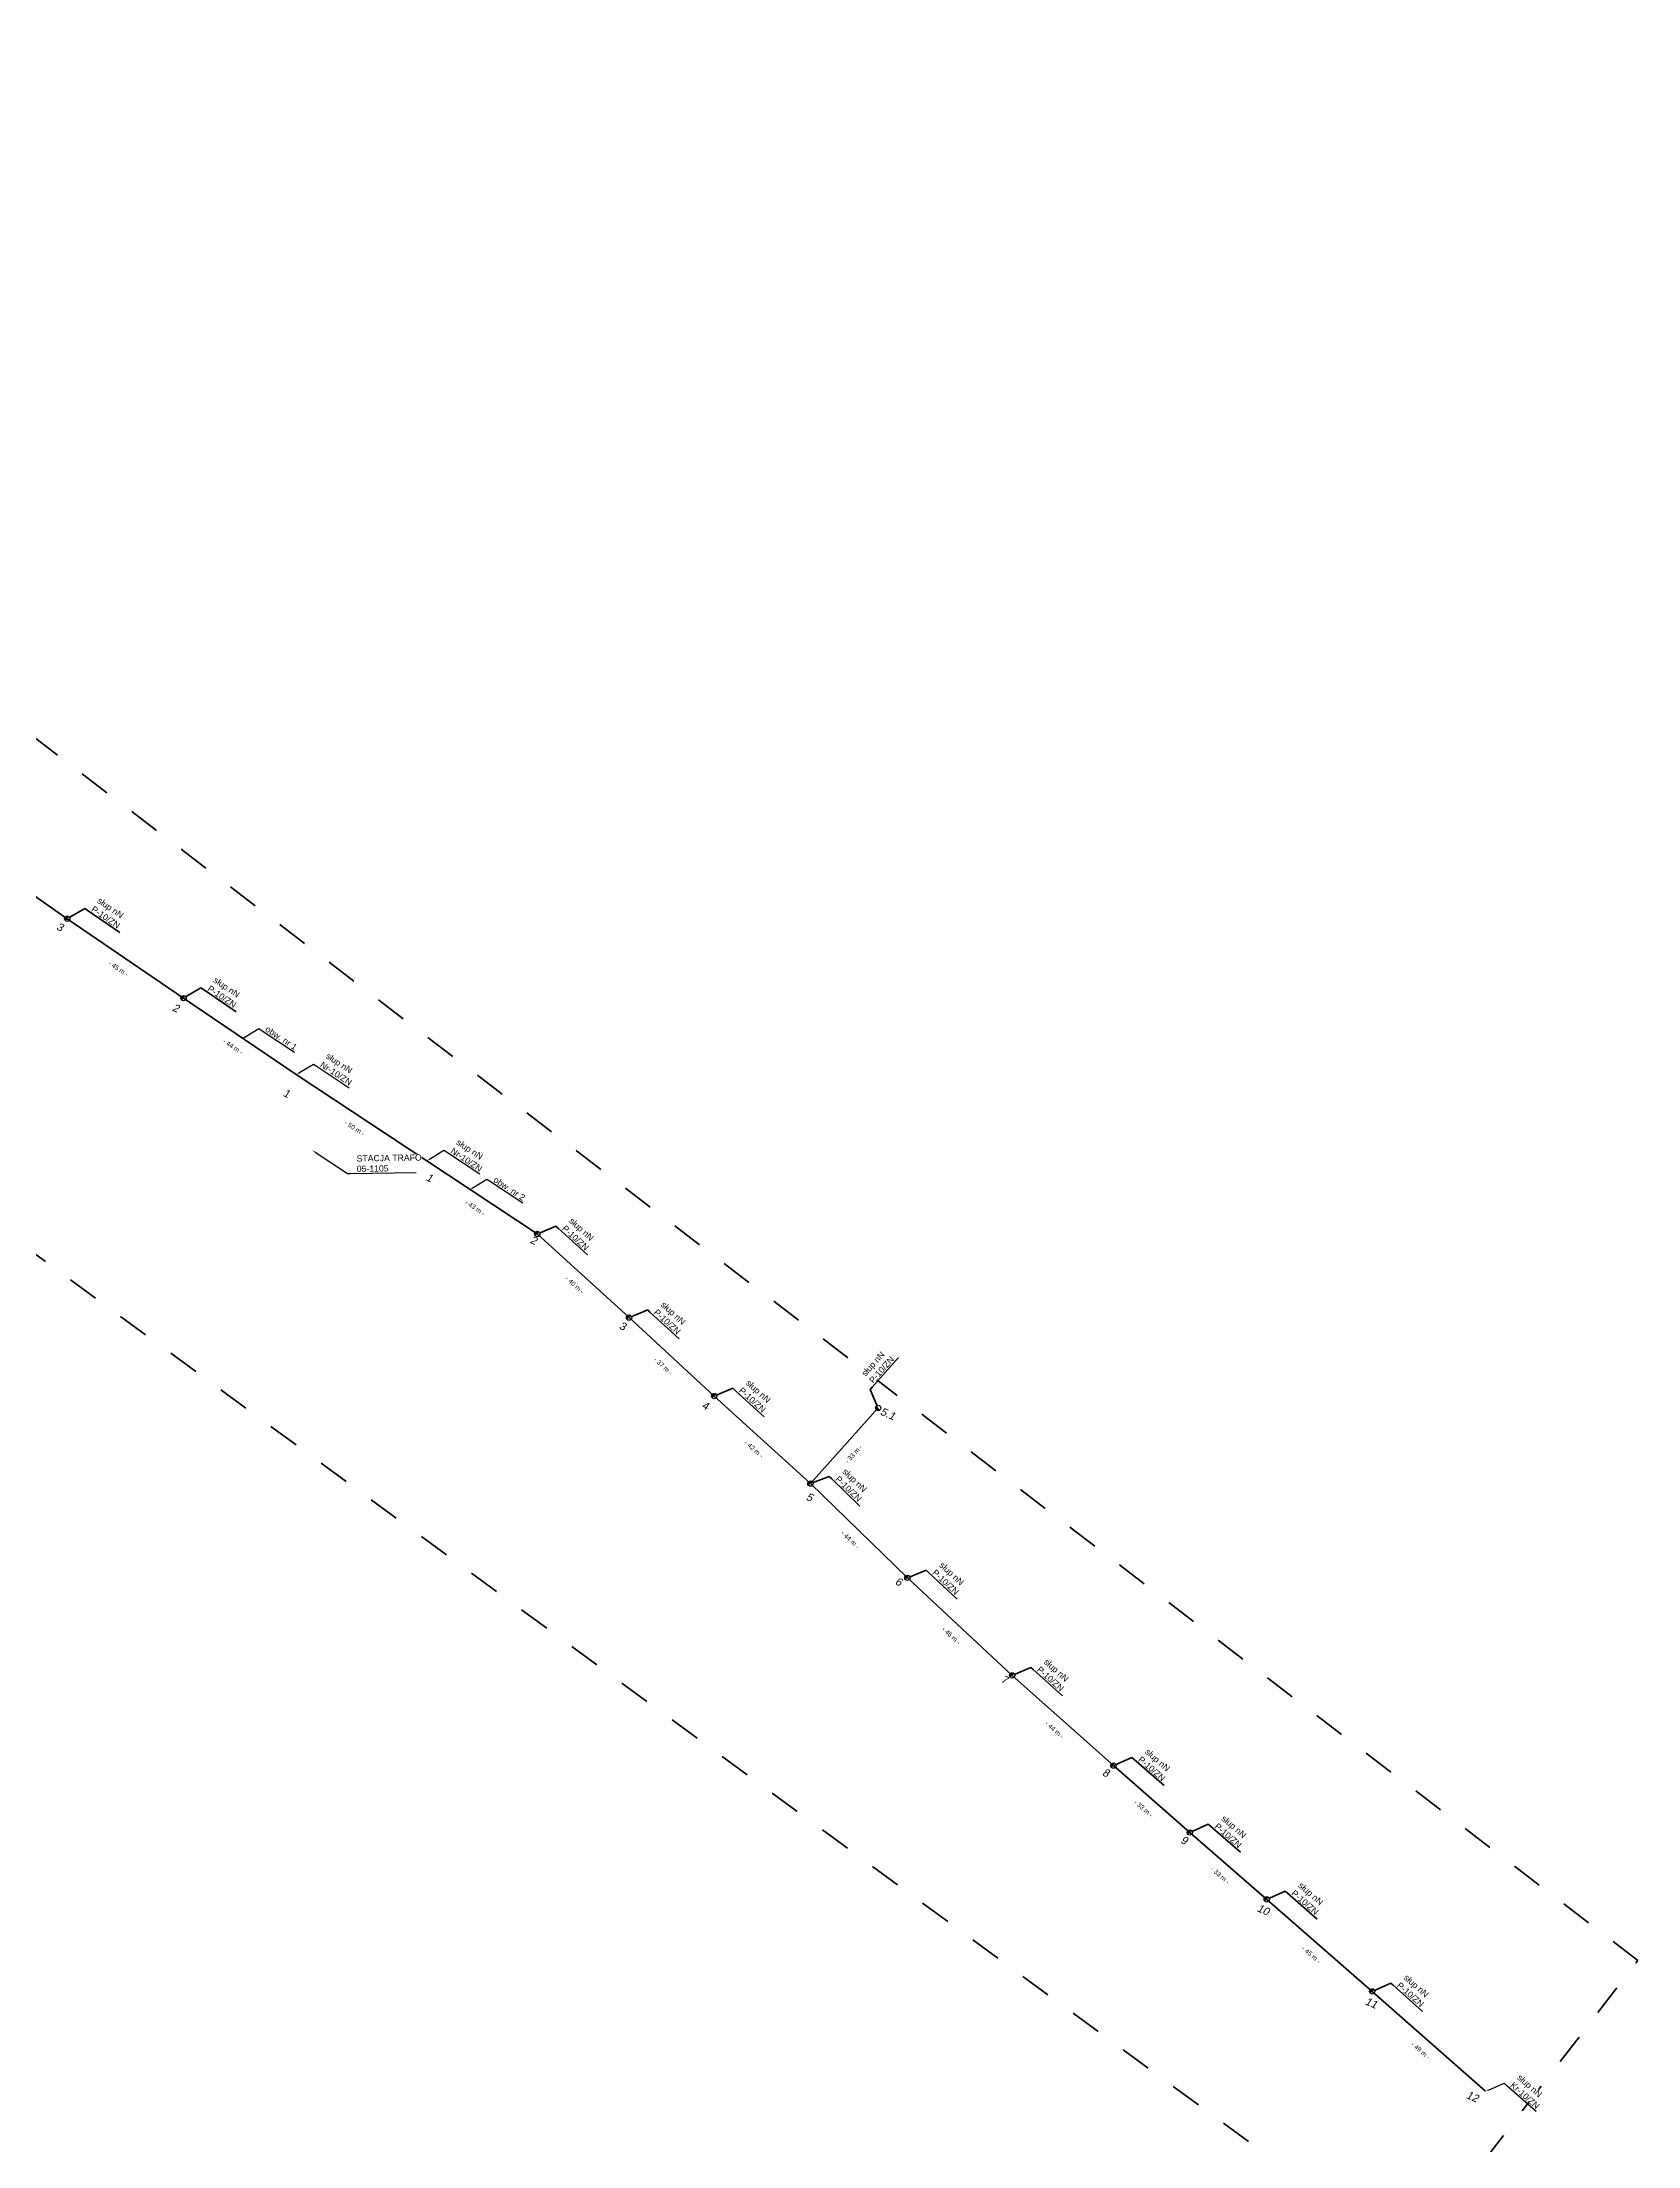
# Model space of a CAD drawing. Header units: millimetres. Extents: x 7544082 to 7550437, y 5805495 to 5809135.
# Drawn here: x 7544619 to 7545133, y 5808457 to 5809135 of the extents above; entities that cross this region are included whole.
import ezdxf
from ezdxf import colors
from ezdxf.entities.mleader import LeaderData, LeaderLine
from ezdxf.math import Vec2, Vec3

# ---------------------------------------------------------------- set-up
doc = ezdxf.new("R2010")
doc.units = ezdxf.units.MM
doc.linetypes.add('4002', pattern=[2, 1, -1])
doc.layers.add('!tele', color=30, linetype='Continuous', lineweight=50, plot=False)
doc.layers.add('!trafo', color=6, linetype='4002', lineweight=50)
doc.layers.add('_numery', color=7, linetype='Continuous', lineweight=40)
for name, color, linetype in [('_MM opisy', 7, 'Continuous'), ('_MM slupy', 5, 'Continuous'), ('_mm trafo', 3, 'Continuous')]:
    doc.layers.add(name, color=color, linetype=linetype)
doc.layers.add('DIM', color=7, linetype='Continuous', plot=False)
doc.styles.get("Standard").update_dxf_attribs({"font": 'arial.ttf'})
doc.dimstyles.new('opis linie', dxfattribs={"dimtxt": 1.5, "dimasz": 0.18, "dimexe": 0.18, "dimexo": 0.0625, "dimgap": 2.5, "dimtad": 4, "dimdec": 0, "dimzin": 0, "dimdsep": 46, "dimtxsty": 'Standard', "dimcen": 0.09, "dimse1": 1, "dimse2": 1, "dimsd1": 1, "dimsd2": 1, "dimclrt": 256, "dimadec": 0, "dimazin": 0, "dimtfac": 1, "dimtdec": 0, "dimtofl": 0, "dimtmove": 0, "dimatfit": 3, "dimfxl": 1, "dimtfill": 1, "dimtolj": 1, "dimtzin": 0, "dimarcsym": 0})

# ---------------------------------------------------------------- blocks, each defined once
blk = doc.blocks.new('ZN')
at = {"layer": '_MM slupy', "transparency": 33554687}
h = blk.add_hatch(color=256, dxfattribs=at)
h.dxf.hatch_style = 1
h.paths.add_polyline_path([(0, -0.86), (0, 0.86, 1)])
at = {"layer": '_MM slupy'}
blk.add_circle((0, 0), 0.857, dxfattribs=at)
blk = doc.blocks.new('*D258')
at = {"layer": 'Defpoints', "color": 0}
for p in [(7544887.99, 5808694.59), (7544888.55, 5808694.09), (7544866.2, 5808670.24)]:
    blk.add_point(p, dxfattribs=at)
at = {"layer": 'DIM', "insert": (7544880.09, 5808679.74), "char_height": 1.5, "attachment_point": 5, "rotation": 48.17536, "bg_fill": 3, "box_fill_scale": 1.1, "bg_fill_color": 9, "bg_fill_true_color": 13158600, "bg_fill_transparency": 0}
blk.add_mtext('\\A1;- 33 m -', dxfattribs=at)
blk = doc.blocks.new('*D364')
at = {"layer": 'Defpoints', "color": 0}
for p in [(7544593.79, 5808875.27), (7544626.49, 5808851.56), (7544626.92, 5808852.18)]:
    blk.add_point(p, dxfattribs=at)
at = {"layer": 'DIM', "insert": (7544608.06, 5808860.43), "char_height": 1.5, "attachment_point": 5, "rotation": 325.12538, "bg_fill": 3, "box_fill_scale": 1.1, "bg_fill_color": 9, "bg_fill_true_color": 13158600, "bg_fill_transparency": 0}
blk.add_mtext('\\A1;- 40 m -', dxfattribs=at)
blk = doc.blocks.new('*D365')
at = {"layer": 'Defpoints', "color": 0}
for p in [(7544626.92, 5808852.18), (7544663.93, 5808825.96), (7544664.36, 5808826.58)]:
    blk.add_point(p, dxfattribs=at)
at = {"layer": 'DIM', "insert": (7544643.37, 5808836.07), "char_height": 1.5, "attachment_point": 5, "rotation": 325.63217, "bg_fill": 3, "box_fill_scale": 1.1, "bg_fill_color": 9, "bg_fill_true_color": 13158600, "bg_fill_transparency": 0}
blk.add_mtext('\\A1;- 45 m -', dxfattribs=at)
blk = doc.blocks.new('*D366')
at = {"layer": 'Defpoints', "color": 0}
for p in [(7544664.36, 5808826.58), (7544700.23, 5808801.34), (7544700.65, 5808801.96)]:
    blk.add_point(p, dxfattribs=at)
at = {"layer": 'DIM', "insert": (7544680.26, 5808810.96), "char_height": 1.5, "attachment_point": 5, "rotation": 325.84901, "bg_fill": 3, "box_fill_scale": 1.1, "bg_fill_color": 9, "bg_fill_true_color": 13158600, "bg_fill_transparency": 0}
blk.add_mtext('\\A1;- 44 m -', dxfattribs=at)
blk = doc.blocks.new('*D367')
at = {"layer": 'Defpoints', "color": 0}
for p in [(7544700.65, 5808801.96), (7544742.22, 5808773.57), (7544742.64, 5808774.19)]:
    blk.add_point(p, dxfattribs=at)
at = {"layer": 'DIM', "insert": (7544719.43, 5808784.73), "char_height": 1.5, "attachment_point": 5, "rotation": 326.52558, "bg_fill": 3, "box_fill_scale": 1.1, "bg_fill_color": 9, "bg_fill_true_color": 13158600, "bg_fill_transparency": 0}
blk.add_mtext('\\A1;- 50 m -', dxfattribs=at)
blk = doc.blocks.new('*D368')
at = {"layer": 'Defpoints', "color": 0}
for p in [(7544742.64, 5808774.19), (7544777.84, 5808750.02), (7544778.25, 5808750.65)]:
    blk.add_point(p, dxfattribs=at)
at = {"layer": 'DIM', "insert": (7544758.23, 5808759.07), "char_height": 1.5, "attachment_point": 5, "rotation": 326.5294, "bg_fill": 3, "box_fill_scale": 1.1, "bg_fill_color": 9, "bg_fill_true_color": 13158600, "bg_fill_transparency": 0}
blk.add_mtext('\\A1;- 43 m -', dxfattribs=at)
blk = doc.blocks.new('*D369')
at = {"layer": 'Defpoints', "color": 0}
for p in [(7544778.25, 5808750.65), (7544807.27, 5808723.12), (7544807.78, 5808723.68)]:
    blk.add_point(p, dxfattribs=at)
at = {"layer": 'DIM', "insert": (7544790.3, 5808734.2), "char_height": 1.5, "attachment_point": 5, "rotation": 317.58922, "bg_fill": 3, "box_fill_scale": 1.1, "bg_fill_color": 9, "bg_fill_true_color": 13158600, "bg_fill_transparency": 0}
blk.add_mtext('\\A1;- 40 m -', dxfattribs=at)
blk = doc.blocks.new('*D370')
at = {"layer": 'Defpoints', "color": 0}
for p in [(7544807.78, 5808723.68), (7544834.68, 5808697.87), (7544835.19, 5808698.42)]:
    blk.add_point(p, dxfattribs=at)
at = {"layer": 'DIM', "insert": (7544818.76, 5808708.09), "char_height": 1.5, "attachment_point": 5, "rotation": 317.33859, "bg_fill": 3, "box_fill_scale": 1.1, "bg_fill_color": 9, "bg_fill_true_color": 13158600, "bg_fill_transparency": 0}
blk.add_mtext('\\A1;- 37 m -', dxfattribs=at)
blk = doc.blocks.new('*D371')
at = {"layer": 'Defpoints', "color": 0}
for p in [(7544835.19, 5808698.42), (7544865.69, 5808669.68), (7544866.19, 5808670.23)]:
    blk.add_point(p, dxfattribs=at)
at = {"layer": 'DIM', "insert": (7544848, 5808681.36), "char_height": 1.5, "attachment_point": 5, "rotation": 317.72272, "bg_fill": 3, "box_fill_scale": 1.1, "bg_fill_color": 9, "bg_fill_true_color": 13158600, "bg_fill_transparency": 0}
blk.add_mtext('\\A1;- 42 m -', dxfattribs=at)
blk = doc.blocks.new('*D372')
at = {"layer": 'Defpoints', "color": 0}
for p in [(7544866.19, 5808670.23), (7544896.9, 5808639.34), (7544897.42, 5808639.87)]:
    blk.add_point(p, dxfattribs=at)
at = {"layer": 'DIM', "insert": (7544879.02, 5808652.18), "char_height": 1.5, "attachment_point": 5, "rotation": 315.81676, "bg_fill": 3, "box_fill_scale": 1.1, "bg_fill_color": 9, "bg_fill_true_color": 13158600, "bg_fill_transparency": 0}
blk.add_mtext('\\A1;- 44 m -', dxfattribs=at)
blk = doc.blocks.new('*D373')
at = {"layer": 'Defpoints', "color": 0}
for p in [(7544897.42, 5808639.87), (7544930.64, 5808607.91), (7544931.15, 5808608.46)]:
    blk.add_point(p, dxfattribs=at)
at = {"layer": 'DIM', "insert": (7544911.55, 5808621.23), "char_height": 1.5, "attachment_point": 5, "rotation": 317.03493, "bg_fill": 3, "box_fill_scale": 1.1, "bg_fill_color": 9, "bg_fill_true_color": 13158600, "bg_fill_transparency": 0}
blk.add_mtext('\\A1;- 46 m -', dxfattribs=at)
blk = doc.blocks.new('*D374')
at = {"layer": 'Defpoints', "color": 0}
for p in [(7544931.15, 5808608.46), (7544963.26, 5808578.83), (7544963.76, 5808579.39)]:
    blk.add_point(p, dxfattribs=at)
at = {"layer": 'DIM', "insert": (7544944.79, 5808590.94), "char_height": 1.5, "attachment_point": 5, "rotation": 318.27744, "bg_fill": 3, "box_fill_scale": 1.1, "bg_fill_color": 9, "bg_fill_true_color": 13158600, "bg_fill_transparency": 0}
blk.add_mtext('\\A1;- 44 m -', dxfattribs=at)
blk = doc.blocks.new('*D375')
at = {"layer": 'Defpoints', "color": 0}
for p in [(7544963.76, 5808579.39), (7544987.87, 5808557.3), (7544988.36, 5808557.86)]:
    blk.add_point(p, dxfattribs=at)
at = {"layer": 'DIM', "insert": (7544973.42, 5808565.6), "char_height": 1.5, "attachment_point": 5, "rotation": 318.8225, "bg_fill": 3, "box_fill_scale": 1.1, "bg_fill_color": 9, "bg_fill_true_color": 13158600, "bg_fill_transparency": 0}
blk.add_mtext('\\A1;- 33 m -', dxfattribs=at)
blk = doc.blocks.new('*D376')
at = {"layer": 'Defpoints', "color": 0}
for p in [(7544988.36, 5808557.86), (7545012.63, 5808535.76), (7545013.12, 5808536.33)]:
    blk.add_point(p, dxfattribs=at)
at = {"layer": 'DIM', "insert": (7544998.11, 5808544.07), "char_height": 1.5, "attachment_point": 5, "rotation": 318.98333, "bg_fill": 3, "box_fill_scale": 1.1, "bg_fill_color": 9, "bg_fill_true_color": 13158600, "bg_fill_transparency": 0}
blk.add_mtext('\\A1;- 33 m -', dxfattribs=at)
blk = doc.blocks.new('*D377')
at = {"layer": 'Defpoints', "color": 0}
for p in [(7545013.12, 5808536.33), (7545046.58, 5808506.13), (7545047.07, 5808506.7)]:
    blk.add_point(p, dxfattribs=at)
at = {"layer": 'DIM', "insert": (7545027.46, 5808518.49), "char_height": 1.5, "attachment_point": 5, "rotation": 318.88704, "bg_fill": 3, "box_fill_scale": 1.1, "bg_fill_color": 9, "bg_fill_true_color": 13158600, "bg_fill_transparency": 0}
blk.add_mtext('\\A1;- 45 m -', dxfattribs=at)
blk = doc.blocks.new('*D378')
at = {"layer": 'Defpoints', "color": 0}
for p in [(7545047.07, 5808506.7), (7545083.08, 5808473.96), (7545083.58, 5808474.52)]:
    blk.add_point(p, dxfattribs=at)
at = {"layer": 'DIM', "insert": (7545062.67, 5808487.6), "char_height": 1.5, "attachment_point": 5, "rotation": 318.60697, "bg_fill": 3, "box_fill_scale": 1.1, "bg_fill_color": 9, "bg_fill_true_color": 13158600, "bg_fill_transparency": 0}
blk.add_mtext('\\A1;- 49 m -', dxfattribs=at)
blk = doc.blocks.new('q')
at = {"layer": '_MM slupy'}
blk.add_blockref('ZN', (0, 0), dxfattribs=at)
at = {"layer": '_MM opisy'}
ml = blk.add_multileader_mtext('Standard', dxfattribs=at)
ml.set_content('\\pxql;słup nN\\PP-10/ZN', color=256)
ml.set_leader_properties()
ml.build(insert=Vec2(0, 0))
ml.multileader.update_dxf_attribs({"has_text_frame": 1, "text_left_attachment_type": 5, "text_right_attachment_type": 5, "dogleg_length": 1, "arrow_head_size": 1})
ctx = ml.context
ctx.base_point, ctx.char_height, ctx.arrow_head_size, ctx.landing_gap_size, ctx.plane_origin = Vec3(3.75, 5.9), 2, 1, 1, Vec3(1.72, -1.42)
ctx.left_attachment, ctx.right_attachment = 5, 5
notes = []
notes.append((ctx, [(0, (1, 1, 0), (2.75, 5.9), (1, 0), 1, [(0, [(0, 0), (2.75, 5.9)], 0, [])])]))
ctx.mtext.insert, ctx.mtext.flow_direction = Vec3(4.75, 11.7), 5
ctx.mtext.has_bg_fill, ctx.mtext.bg_color, ctx.mtext.bg_scale_factor, ctx.mtext.bg_transparency, ctx.mtext.use_window_bg_color = 1, -1023410175, 1, 0, 1
for ctx, leaders in notes:
    for number, flags, end, landing, length, lines in leaders:
        leader = LeaderData()
        leader.index, (leader.has_last_leader_line, leader.has_dogleg_vector, leader.attachment_direction) = number, flags
        leader.last_leader_point, leader.dogleg_vector, leader.dogleg_length = Vec3(end), Vec3(landing), length
        for number, points, colour, breaks in lines:
            line = LeaderLine()
            line.index, line.vertices, line.color, line.breaks = number, Vec3.list(points), colors.encode_raw_color(colour), breaks
            leader.lines.append(line)
        ctx.leaders.append(leader)

msp = doc.modelspace()

# ---------------------------------------------------------------- linework, layer by layer
at = {"layer": '!tele'}
msp.add_lwpolyline([(7544593.79, 5808875.27), (7544626.92, 5808852.18), (7544664.36, 5808826.58), (7544700.65, 5808801.96), (7544742.64, 5808774.19), (7544778.25, 5808750.65), (7544807.78, 5808723.68), (7544835.19, 5808698.42), (7544866.19, 5808670.23), (7544897.42, 5808639.87), (7544931.15, 5808608.46), (7544963.76, 5808579.39), (7544988.36, 5808557.86), (7545013.12, 5808536.33), (7545047.07, 5808506.7), (7545083.58, 5808474.52)], dxfattribs=at)
at = {"layer": '!tele', "elevation": 122.55}
msp.add_lwpolyline([(7544866.2, 5808670.24), (7544887.99, 5808694.59)], dxfattribs=at)
at = {"layer": '!trafo', "ltscale": 10}
msp.add_lwpolyline([(7544322.76, 5809134.51), (7544224.4, 5809031.13), (7545058.88, 5808420.59), (7545132.63, 5808516.69)], close=True, dxfattribs=at)

# ---------------------------------------------------------------- next in the draw order: block references
at = {"layer": '!tele'}
for p, rotation in [((7544626.92, 5808852.18), 325.6321724504757), ((7544664.36, 5808826.58), 325.8490119559408), ((7544778.25, 5808750.65), 317.589221594007), ((7544807.78, 5808723.68), 317.338591485812), ((7544887.99, 5808694.59), 48.17535834721344), ((7544835.19, 5808698.42), 317.7227246354131), ((7544866.19, 5808670.23), 315.8167578673683), ((7544897.42, 5808639.87), 317.0349251759038), ((7544931.15, 5808608.46), 318.2774409657011), ((7544963.76, 5808579.39), 318.822498796884), ((7545047.07, 5808506.7), 318.6069718818007)]:
    msp.add_blockref('q', p, dxfattribs=dict(at, rotation=rotation))

# ---------------------------------------------------------------- next in the draw order: leaders
at = {"layer": '_MM opisy'}
ml = msp.add_multileader_mtext('Standard', dxfattribs=at)
ml.set_content('\\pxql;słup nN\\PNr-10/ZN', color=256)
ml.set_leader_properties()
ml.build(insert=Vec2(0, 0))
ml.multileader.update_dxf_attribs({"has_text_frame": 1, "text_left_attachment_type": 5, "text_right_attachment_type": 5, "dogleg_length": 1, "arrow_head_size": 1})
ctx = ml.context
ctx.base_point, ctx.char_height, ctx.arrow_head_size, ctx.landing_gap_size, ctx.plane_origin, ctx.plane_x_axis, ctx.plane_y_axis = Vec3(7544707.03, 5808804.81), 2, 1, 1, Vec3(7544701.3, 5808799.83), Vec3(0.834132, -0.551565), Vec3(0.551565, 0.834132)
ctx.left_attachment, ctx.right_attachment = 5, 5
notes = []
notes.append((ctx, [(0, (1, 1, 0), (7544706.2, 5808805.36), (0.834132, -0.551565), 1, [(0, [(7544700.65, 5808801.96), (7544706.2, 5808805.36)], 0, [])])]))
ctx.mtext.insert, ctx.mtext.text_direction, ctx.mtext.flow_direction = Vec3(7544711.07, 5808809.1), Vec3(0.834132, -0.551565), 5
ctx.mtext.has_bg_fill, ctx.mtext.bg_color, ctx.mtext.bg_scale_factor, ctx.mtext.bg_transparency, ctx.mtext.use_window_bg_color = 1, -1023410175, 1, 0, 1
ml = msp.add_multileader_mtext('Standard', dxfattribs=at)
ml.set_content('\\pxql;słup nN\\PNr-10/ZN', color=256)
ml.set_leader_properties()
ml.build(insert=Vec2(0, 0))
ml.multileader.update_dxf_attribs({"has_text_frame": 1, "text_left_attachment_type": 5, "text_right_attachment_type": 5, "dogleg_length": 1, "arrow_head_size": 1})
ctx = ml.context
ctx.base_point, ctx.char_height, ctx.arrow_head_size, ctx.landing_gap_size, ctx.plane_origin, ctx.plane_x_axis, ctx.plane_y_axis = Vec3(7544749.02, 5808777.05), 2, 1, 1, Vec3(7544743.29, 5808772.06), Vec3(0.834169, -0.551509), Vec3(0.551509, 0.834169)
ctx.left_attachment, ctx.right_attachment = 5, 5
notes.append((ctx, [(0, (1, 1, 0), (7544748.19, 5808777.6), (0.834169, -0.551509), 1, [(0, [(7544742.64, 5808774.19), (7544748.19, 5808777.6)], 0, [])])]))
ctx.mtext.insert, ctx.mtext.text_direction, ctx.mtext.flow_direction = Vec3(7544753.06, 5808781.33), Vec3(0.834169, -0.551509), 5
ctx.mtext.has_bg_fill, ctx.mtext.bg_color, ctx.mtext.bg_scale_factor, ctx.mtext.bg_transparency, ctx.mtext.use_window_bg_color = 1, -1023410175, 1, 0, 1
ml = msp.add_multileader_mtext('Standard', dxfattribs=at)
ml.set_content('\\pxql;słup nN\\PKr-10/ZN', color=256)
ml.set_leader_properties()
ml.build(insert=Vec2(0, 0))
ml.multileader.update_dxf_attribs({"has_text_frame": 1, "text_left_attachment_type": 5, "text_right_attachment_type": 5, "dogleg_length": 1, "arrow_head_size": 1})
ctx = ml.context
ctx.base_point, ctx.char_height, ctx.arrow_head_size, ctx.landing_gap_size, ctx.plane_origin, ctx.plane_x_axis, ctx.plane_y_axis = Vec3(7545090.3, 5808476.46), 2, 1, 1, Vec3(7545083.93, 5808472.32), Vec3(0.750192, -0.661221), Vec3(0.661221, 0.750192)
ctx.left_attachment, ctx.right_attachment = 5, 5
notes.append((ctx, [(0, (1, 1, 0), (7545089.55, 5808477.13), (0.750192, -0.661221), 1, [(0, [(7545083.58, 5808474.52), (7545089.55, 5808477.13)], 0, [])])]))
ctx.mtext.insert, ctx.mtext.text_direction, ctx.mtext.flow_direction = Vec3(7545094.88, 5808480.16), Vec3(0.750192, -0.661221), 5
ctx.mtext.has_bg_fill, ctx.mtext.bg_color, ctx.mtext.bg_scale_factor, ctx.mtext.bg_transparency, ctx.mtext.use_window_bg_color = 1, -1023410175, 1, 0, 1
for ctx, leaders in notes:
    for number, flags, end, landing, length, lines in leaders:
        leader = LeaderData()
        leader.index, (leader.has_last_leader_line, leader.has_dogleg_vector, leader.attachment_direction) = number, flags
        leader.last_leader_point, leader.dogleg_vector, leader.dogleg_length = Vec3(end), Vec3(landing), length
        for number, points, colour, breaks in lines:
            line = LeaderLine()
            line.index, line.vertices, line.color, line.breaks = number, Vec3.list(points), colors.encode_raw_color(colour), breaks
            leader.lines.append(line)
        ctx.leaders.append(leader)

# ---------------------------------------------------------------- next in the draw order: block references
at = {"layer": '!tele', "rotation": 318.9833282532354}
msp.add_blockref('q', (7544988.36, 5808557.86), dxfattribs=at)

# ---------------------------------------------------------------- next in the draw order: dimensions: what is measured, and where the dimension line sits
at = {"layer": 'DIM'}
for p1, p2, picture, middle in [((7544593.79, 5808875.27), (7544626.92, 5808852.18), '*D364', (7544608.06, 5808860.43)), ((7544866.2, 5808670.24), (7544887.99, 5808694.59), '*D258', (7544880.09, 5808679.74))]:
    dim = msp.add_aligned_dim(p1=p1, p2=p2, distance=-0.75, dimstyle='opis linie', override={"dimpost": '- <> m -'}, dxfattribs=at)
    dim.commit()
    dim.dimension.update_dxf_attribs({"geometry": picture, "text_midpoint": middle})

# ---------------------------------------------------------------- next in the draw order: leaders
at = {"layer": '_mm trafo', "color": 3}
ml = msp.add_multileader_mtext('Standard', dxfattribs=at)
ml.set_content('STACJA TRAFO\\P05-1105', color=3)
ml.set_leader_properties()
ml.build(insert=Vec2(0, 0))
ml.multileader.update_dxf_attribs({"has_text_frame": 1, "text_left_attachment_type": 5, "text_right_attachment_type": 5, "dogleg_length": 1, "arrow_head_size": 1.5})
ctx = ml.context
ctx.base_point, ctx.char_height, ctx.arrow_head_size, ctx.plane_origin, ctx.plane_x_axis, ctx.plane_y_axis = Vec3(7544718.14, 5808770.11), 2, 1.5, Vec3(7544709.01, 5808746.77), Vec3(0.999891, 0.014731), Vec3(-0.014731, 0.999891)
ctx.left_attachment, ctx.right_attachment, ctx.attachment_type = 5, 5, 2
notes = []
notes.append((ctx, [(0, (1, 1, 0), (7544717.14, 5808770.09), (0.999891, 0.014731), 1, [(0, [(7544705.77, 5808777.58)], 0, [])])]))
ctx.mtext.insert, ctx.mtext.text_direction, ctx.mtext.rotation, ctx.mtext.flow_direction = Vec3(7544720.06, 5808775.96), Vec3(0.999891, 0.014731), 6.129723, 5
ctx.mtext.has_bg_fill, ctx.mtext.bg_color, ctx.mtext.bg_scale_factor, ctx.mtext.bg_transparency, ctx.mtext.use_window_bg_color = 1, -1073741824, 1, 0, 1
for ctx, leaders in notes:
    for number, flags, end, landing, length, lines in leaders:
        leader = LeaderData()
        leader.index, (leader.has_last_leader_line, leader.has_dogleg_vector, leader.attachment_direction) = number, flags
        leader.last_leader_point, leader.dogleg_vector, leader.dogleg_length = Vec3(end), Vec3(landing), length
        for number, points, colour, breaks in lines:
            line = LeaderLine()
            line.index, line.vertices, line.color, line.breaks = number, Vec3.list(points), colors.encode_raw_color(colour), breaks
            leader.lines.append(line)
        ctx.leaders.append(leader)

# ---------------------------------------------------------------- next in the draw order: block references
at = {"layer": '!tele', "rotation": 318.8870386695669}
msp.add_blockref('q', (7545013.12, 5808536.33), dxfattribs=at)

# ---------------------------------------------------------------- next in the draw order: texts
at = {"layer": '_numery', "oblique": 10}
msp.add_text('5.1', height=2.5, rotation=335.94922, dxfattribs=at).set_placement((7544888.44, 5808692.56))

# ---------------------------------------------------------------- next in the draw order: dimensions: what is measured, and where the dimension line sits
at = {"layer": 'DIM'}
dim = msp.add_aligned_dim(p1=(7544626.92, 5808852.18), p2=(7544664.36, 5808826.58), distance=-0.75, dimstyle='opis linie', override={"dimpost": '- <> m -'}, dxfattribs=at)
dim.commit()
dim.dimension.update_dxf_attribs({"geometry": '*D365', "text_midpoint": (7544643.37, 5808836.07)})

# ---------------------------------------------------------------- next in the draw order: texts
at = {"layer": '_numery', "oblique": 10}
msp.add_text('3', height=2.5, rotation=335.94922, dxfattribs=at).set_placement((7544623.2, 5808848.77))

# ---------------------------------------------------------------- next in the draw order: dimensions: what is measured, and where the dimension line sits
at = {"layer": 'DIM'}
dim = msp.add_aligned_dim(p1=(7544664.36, 5808826.58), p2=(7544700.65, 5808801.96), distance=-0.75, dimstyle='opis linie', override={"dimpost": '- <> m -'}, dxfattribs=at)
dim.commit()
dim.dimension.update_dxf_attribs({"geometry": '*D366', "text_midpoint": (7544680.26, 5808810.96)})

# ---------------------------------------------------------------- next in the draw order: texts
at = {"layer": '_numery', "oblique": 10}
msp.add_text('2', height=2.5, rotation=335.94922, dxfattribs=at).set_placement((7544660.5, 5808822.66))

# ---------------------------------------------------------------- next in the draw order: dimensions: what is measured, and where the dimension line sits
at = {"layer": 'DIM'}
dim = msp.add_aligned_dim(p1=(7544700.65, 5808801.96), p2=(7544742.64, 5808774.19), distance=-0.75, dimstyle='opis linie', override={"dimpost": '- <> m -'}, dxfattribs=at)
dim.commit()
dim.dimension.update_dxf_attribs({"geometry": '*D367', "text_midpoint": (7544719.43, 5808784.73)})

# ---------------------------------------------------------------- next in the draw order: leaders
at = {"layer": '_MM opisy', "color": 1}
ml = msp.add_multileader_mtext('Standard', dxfattribs=at)
ml.set_content('\\pxql;obw. nr 1', color=256)
ml.set_leader_properties()
ml.build(insert=Vec2(0, 0))
ml.multileader.update_dxf_attribs({"has_text_frame": 1, "text_left_attachment_type": 5, "text_right_attachment_type": 5, "dogleg_length": 1, "arrow_head_size": 1})
ctx = ml.context
ctx.base_point, ctx.char_height, ctx.arrow_head_size, ctx.landing_gap_size, ctx.plane_origin, ctx.plane_x_axis, ctx.plane_y_axis = Vec3(7544689.38, 5808816.27), 2, 1, 1, Vec3(7544683.65, 5808811.28), Vec3(0.834132, -0.551565), Vec3(0.551565, 0.834132)
ctx.left_attachment, ctx.right_attachment = 5, 5
notes = []
notes.append((ctx, [(0, (1, 1, 0), (7544688.55, 5808816.82), (0.834132, -0.551565), 1, [(0, [(7544683, 5808813.42), (7544688.55, 5808816.82)], 0, [])])]))
ctx.mtext.insert, ctx.mtext.text_direction, ctx.mtext.flow_direction = Vec3(7544691.56, 5808817.75), Vec3(0.834132, -0.551565), 5
ctx.mtext.has_bg_fill, ctx.mtext.bg_color, ctx.mtext.bg_scale_factor, ctx.mtext.bg_transparency, ctx.mtext.use_window_bg_color = 1, -1023410175, 1, 0, 1
for ctx, leaders in notes:
    for number, flags, end, landing, length, lines in leaders:
        leader = LeaderData()
        leader.index, (leader.has_last_leader_line, leader.has_dogleg_vector, leader.attachment_direction) = number, flags
        leader.last_leader_point, leader.dogleg_vector, leader.dogleg_length = Vec3(end), Vec3(landing), length
        for number, points, colour, breaks in lines:
            line = LeaderLine()
            line.index, line.vertices, line.color, line.breaks = number, Vec3.list(points), colors.encode_raw_color(colour), breaks
            leader.lines.append(line)
        ctx.leaders.append(leader)

# ---------------------------------------------------------------- next in the draw order: texts
at = {"layer": '_numery', "oblique": 10}
msp.add_text('1', height=2.5, rotation=335.94922, dxfattribs=at).set_placement((7544696.17, 5808795.18))

# ---------------------------------------------------------------- next in the draw order: dimensions: what is measured, and where the dimension line sits
at = {"layer": 'DIM'}
dim = msp.add_aligned_dim(p1=(7544742.64, 5808774.19), p2=(7544778.25, 5808750.65), distance=-0.75, dimstyle='opis linie', override={"dimpost": '- <> m -'}, dxfattribs=at)
dim.commit()
dim.dimension.update_dxf_attribs({"geometry": '*D368', "text_midpoint": (7544758.23, 5808759.07)})

# ---------------------------------------------------------------- next in the draw order: texts
at = {"layer": '_numery', "oblique": 10}
msp.add_text('1', height=2.5, rotation=335.94922, dxfattribs=at).set_placement((7544742.19, 5808767.99))

# ---------------------------------------------------------------- next in the draw order: dimensions: what is measured, and where the dimension line sits
at = {"layer": 'DIM'}
dim = msp.add_aligned_dim(p1=(7544778.25, 5808750.65), p2=(7544807.78, 5808723.68), distance=-0.75, dimstyle='opis linie', override={"dimpost": '- <> m -'}, dxfattribs=at)
dim.commit()
dim.dimension.update_dxf_attribs({"geometry": '*D369', "text_midpoint": (7544790.3, 5808734.2)})

# ---------------------------------------------------------------- next in the draw order: leaders
at = {"layer": '_MM opisy', "color": 1}
ml = msp.add_multileader_mtext('Standard', dxfattribs=at)
ml.set_content('\\pxql;obw. nr 2', color=1)
ml.set_leader_properties()
ml.build(insert=Vec2(0, 0))
ml.multileader.update_dxf_attribs({"has_text_frame": 1, "text_left_attachment_type": 5, "text_right_attachment_type": 5, "dogleg_length": 1, "arrow_head_size": 1})
ctx = ml.context
ctx.base_point, ctx.char_height, ctx.arrow_head_size, ctx.landing_gap_size, ctx.plane_origin, ctx.plane_x_axis, ctx.plane_y_axis = Vec3(7544762.83, 5808767.75), 2, 1, 1, Vec3(7544757.1, 5808762.76), Vec3(0.834132, -0.551565), Vec3(0.551565, 0.834132)
ctx.left_attachment, ctx.right_attachment = 5, 5
notes = []
notes.append((ctx, [(0, (1, 1, 0), (7544762, 5808768.3), (0.834132, -0.551565), 1, [(0, [(7544756.45, 5808764.9), (7544762, 5808768.3)], 0, [])])]))
ctx.mtext.insert, ctx.mtext.text_direction, ctx.mtext.flow_direction = Vec3(7544765.01, 5808769.23), Vec3(0.834132, -0.551565), 5
ctx.mtext.has_bg_fill, ctx.mtext.bg_color, ctx.mtext.bg_scale_factor, ctx.mtext.bg_transparency, ctx.mtext.use_window_bg_color = 1, -1023410175, 1, 0, 1
for ctx, leaders in notes:
    for number, flags, end, landing, length, lines in leaders:
        leader = LeaderData()
        leader.index, (leader.has_last_leader_line, leader.has_dogleg_vector, leader.attachment_direction) = number, flags
        leader.last_leader_point, leader.dogleg_vector, leader.dogleg_length = Vec3(end), Vec3(landing), length
        for number, points, colour, breaks in lines:
            line = LeaderLine()
            line.index, line.vertices, line.color, line.breaks = number, Vec3.list(points), colors.encode_raw_color(colour), breaks
            leader.lines.append(line)
        ctx.leaders.append(leader)

# ---------------------------------------------------------------- next in the draw order: texts
at = {"layer": '_numery', "oblique": 10}
msp.add_text('2', height=2.5, rotation=335.94922, dxfattribs=at).set_placement((7544775.7, 5808747.85))

# ---------------------------------------------------------------- next in the draw order: dimensions: what is measured, and where the dimension line sits
at = {"layer": 'DIM'}
dim = msp.add_aligned_dim(p1=(7544807.78, 5808723.68), p2=(7544835.19, 5808698.42), distance=-0.75, dimstyle='opis linie', override={"dimpost": '- <> m -'}, dxfattribs=at)
dim.commit()
dim.dimension.update_dxf_attribs({"geometry": '*D370', "text_midpoint": (7544818.76, 5808708.09)})

# ---------------------------------------------------------------- next in the draw order: texts
at = {"layer": '_numery', "oblique": 10}
msp.add_text('3', height=2.5, rotation=335.94922, dxfattribs=at).set_placement((7544804.36, 5808720.25))

# ---------------------------------------------------------------- next in the draw order: dimensions: what is measured, and where the dimension line sits
at = {"layer": 'DIM'}
dim = msp.add_aligned_dim(p1=(7544835.19, 5808698.42), p2=(7544866.19, 5808670.23), distance=-0.75, dimstyle='opis linie', override={"dimpost": '- <> m -'}, dxfattribs=at)
dim.commit()
dim.dimension.update_dxf_attribs({"geometry": '*D371', "text_midpoint": (7544848, 5808681.36)})

# ---------------------------------------------------------------- next in the draw order: texts
at = {"layer": '_numery', "oblique": 10}
msp.add_text('4', height=2.5, rotation=335.94922, dxfattribs=at).set_placement((7544830.98, 5808694.62))

# ---------------------------------------------------------------- next in the draw order: dimensions: what is measured, and where the dimension line sits
at = {"layer": 'DIM'}
dim = msp.add_aligned_dim(p1=(7544866.19, 5808670.23), p2=(7544897.42, 5808639.87), distance=-0.75, dimstyle='opis linie', override={"dimpost": '- <> m -'}, dxfattribs=at)
dim.commit()
dim.dimension.update_dxf_attribs({"geometry": '*D372', "text_midpoint": (7544879.02, 5808652.18)})

# ---------------------------------------------------------------- next in the draw order: texts
at = {"layer": '_numery', "oblique": 10}
msp.add_text('5', height=2.5, rotation=335.94922, dxfattribs=at).set_placement((7544864.57, 5808665.12))

# ---------------------------------------------------------------- next in the draw order: dimensions: what is measured, and where the dimension line sits
at = {"layer": 'DIM'}
dim = msp.add_aligned_dim(p1=(7544897.42, 5808639.87), p2=(7544931.15, 5808608.46), distance=-0.75, dimstyle='opis linie', override={"dimpost": '- <> m -'}, dxfattribs=at)
dim.commit()
dim.dimension.update_dxf_attribs({"geometry": '*D373', "text_midpoint": (7544911.55, 5808621.23)})

# ---------------------------------------------------------------- next in the draw order: texts
at = {"layer": '_numery', "oblique": 10}
msp.add_text('6', height=2.5, rotation=335.94922, dxfattribs=at).set_placement((7544893.24, 5808637.89))

# ---------------------------------------------------------------- next in the draw order: dimensions: what is measured, and where the dimension line sits
at = {"layer": 'DIM'}
dim = msp.add_aligned_dim(p1=(7544931.15, 5808608.46), p2=(7544963.76, 5808579.39), distance=-0.75, dimstyle='opis linie', override={"dimpost": '- <> m -'}, dxfattribs=at)
dim.commit()
dim.dimension.update_dxf_attribs({"geometry": '*D374', "text_midpoint": (7544944.79, 5808590.94)})

# ---------------------------------------------------------------- next in the draw order: texts
at = {"layer": '_numery', "oblique": 10}
msp.add_text('7', height=2.5, rotation=335.94922, dxfattribs=at).set_placement((7544927.34, 5808606.35))

# ---------------------------------------------------------------- next in the draw order: dimensions: what is measured, and where the dimension line sits
at = {"layer": 'DIM'}
dim = msp.add_aligned_dim(p1=(7544963.76, 5808579.39), p2=(7544988.36, 5808557.86), distance=-0.75, dimstyle='opis linie', override={"dimpost": '- <> m -'}, dxfattribs=at)
dim.commit()
dim.dimension.update_dxf_attribs({"geometry": '*D375', "text_midpoint": (7544973.42, 5808565.6)})

# ---------------------------------------------------------------- next in the draw order: texts
at = {"layer": '_numery', "oblique": 10}
msp.add_text('8', height=2.5, rotation=335.94922, dxfattribs=at).set_placement((7544959.97, 5808576.35))

# ---------------------------------------------------------------- next in the draw order: dimensions: what is measured, and where the dimension line sits
at = {"layer": 'DIM'}
dim = msp.add_aligned_dim(p1=(7544988.36, 5808557.86), p2=(7545013.12, 5808536.33), distance=-0.75, dimstyle='opis linie', override={"dimpost": '- <> m -'}, dxfattribs=at)
dim.commit()
dim.dimension.update_dxf_attribs({"geometry": '*D376', "text_midpoint": (7544998.11, 5808544.07)})

# ---------------------------------------------------------------- next in the draw order: texts
at = {"layer": '_numery', "oblique": 10}
msp.add_text('9', height=2.5, rotation=335.94922, dxfattribs=at).set_placement((7544985.2, 5808554.63))

# ---------------------------------------------------------------- next in the draw order: dimensions: what is measured, and where the dimension line sits
at = {"layer": 'DIM'}
dim = msp.add_aligned_dim(p1=(7545013.12, 5808536.33), p2=(7545047.07, 5808506.7), distance=-0.75, dimstyle='opis linie', override={"dimpost": '- <> m -'}, dxfattribs=at)
dim.commit()
dim.dimension.update_dxf_attribs({"geometry": '*D377', "text_midpoint": (7545027.46, 5808518.49)})

# ---------------------------------------------------------------- next in the draw order: texts
at = {"layer": '_numery', "oblique": 10}
msp.add_text('10', height=2.5, rotation=335.94922, dxfattribs=at).set_placement((7545009.75, 5808532.63))

# ---------------------------------------------------------------- next in the draw order: dimensions: what is measured, and where the dimension line sits
at = {"layer": 'DIM'}
dim = msp.add_aligned_dim(p1=(7545047.07, 5808506.7), p2=(7545083.58, 5808474.52), distance=-0.75, dimstyle='opis linie', override={"dimpost": '- <> m -'}, dxfattribs=at)
dim.commit()
dim.dimension.update_dxf_attribs({"geometry": '*D378', "text_midpoint": (7545062.67, 5808487.6)})

# ---------------------------------------------------------------- next in the draw order: texts
at = {"layer": '_numery', "oblique": 10}
for s, p in [('11', (7545044.54, 5808502.63)), ('12', (7545077.1, 5808472.45))]:
    msp.add_text(s, height=2.5, rotation=335.94922, dxfattribs=at).set_placement(p)

doc.saveas('drawing.dxf')
